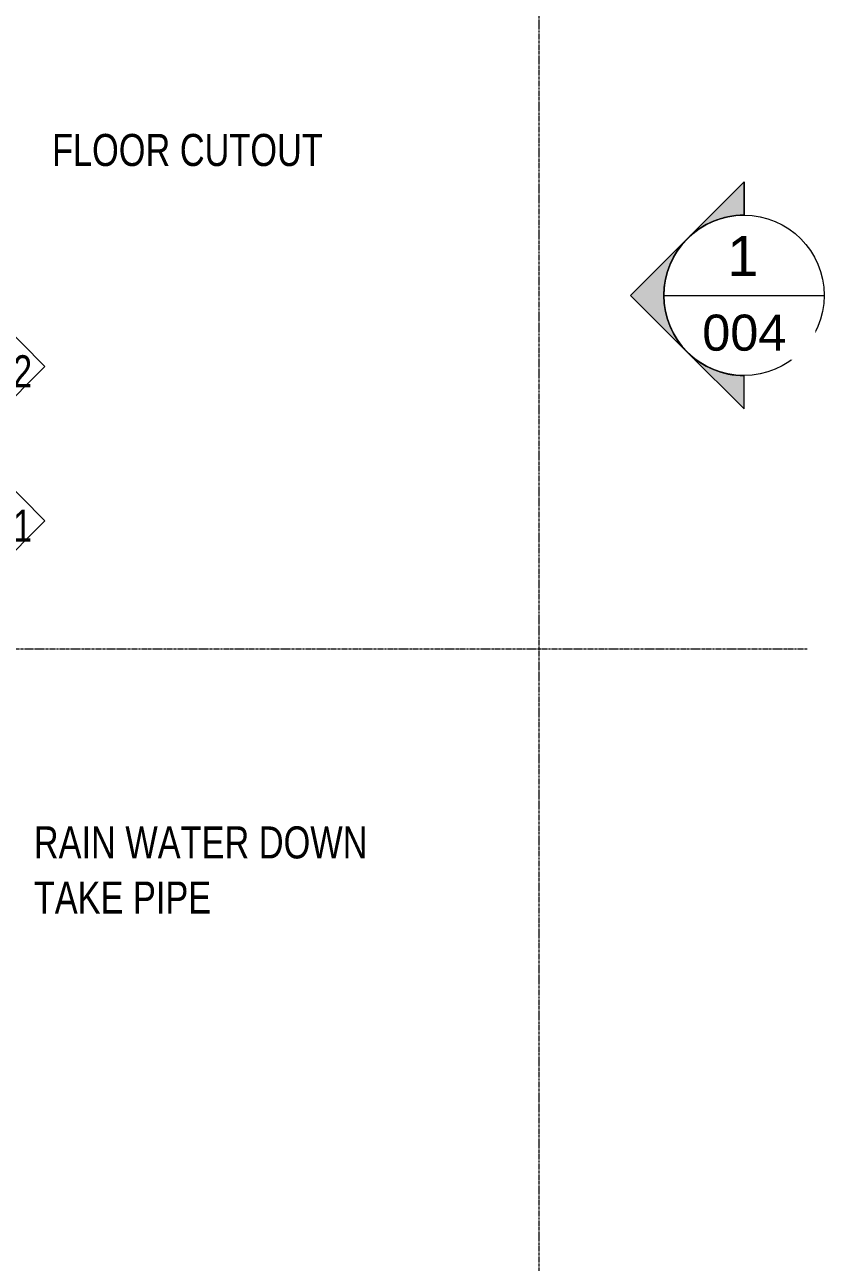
# Model space of a CAD drawing. Header units: millimetres. Extents: x -29259 to 87313, y -139821 to 46728.
# Drawn here: x 52523 to 57507, y 7178 to 14893 of the extents above; entities that cross this region are included whole.
import ezdxf

# ---------------------------------------------------------------- set-up
doc = ezdxf.new("R2010")
doc.units = ezdxf.units.MM
doc.linetypes.add('Grid Line', pattern=[22.225, 12.7, -3.175, 3.175, -3.175])
for name, color, linetype, lineweight in [('A-WALL-IDEN', 211, 'Continuous', 9), ('G-ANNO-SYMB', 111, 'Continuous', 9), ('G-ANNO-TEXT', 231, 'Continuous', 9), ('S-GRID', 8, 'Continuous', 9)]:
    doc.layers.add(name, color=color, linetype=linetype, lineweight=lineweight)
doc.styles.add('Arial', font='arial.ttf', dxfattribs={"height": 225})
doc.styles.add('Arial_1', font='arial.ttf', dxfattribs={"height": 250})
doc.styles.add('Century Gothic_3', font='GOTHIC.TTF', dxfattribs={"width": 0.8, "height": 200})

# ---------------------------------------------------------------- blocks, each defined once
blk = doc.blocks.new('Elevation - Filled Arrow-988425-FIRST FLOOR PLAN')
at = {"layer": 'G-ANNO-SYMB'}
blk.add_line((-5, 0), (5, 0), dxfattribs=at)
blk.add_circle((0, 0), 5, dxfattribs=at)
blk = doc.blocks.new('Elevation - Filled Arrow 3-988372-FIRST FLOOR PLAN')
at = {"layer": 'G-ANNO-SYMB'}
h = blk.add_hatch(color=256, dxfattribs=at)
edge = h.paths.add_edge_path()
edge.add_line((0, 7.071), (3.536, 3.536))
edge.add_arc((0, 0), 5, 45, 135)
edge.add_line((-3.536, 3.536), (0, 7.071))
h = blk.add_hatch(color=256, dxfattribs=at)
edge = h.paths.add_edge_path()
edge.add_line((-7.071, 0), (-3.536, 3.536))
edge.add_arc((0, 0), 5, 135, 180)
edge.add_line((-5, 0), (-7.071, 0))
h = blk.add_hatch(color=256, dxfattribs=at)
edge = h.paths.add_edge_path()
edge.add_line((7.071, 0), (5, 0))
edge.add_arc((0, 0), 5, 0, 45)
edge.add_line((3.536, 3.536), (7.071, 0))
for p, q in [((0, 7.071), (-3.536, 3.536)), ((0, 7.071), (-3.536, 3.536)), ((3.536, 3.536), (0, 7.071)), ((3.536, 3.536), (0, 7.071)), ((-3.536, 3.536), (-7.071, 0)), ((-3.536, 3.536), (-7.071, 0)), ((3.536, 3.536), (7.071, 0)), ((7.071, 0), (3.536, 3.536)), ((-7.071, 0), (-5, 0)), ((-7.071, 0), (-5, 0)), ((7.071, 0), (5, 0)), ((5, 0), (7.071, 0))]:
    blk.add_line(p, q, dxfattribs=at)
for start, end in [(0, 180), (45, 135), (135, 180), (0, 45), (0, 45)]:
    blk.add_arc((0, 0), 5, start, end, dxfattribs=at)
blk = doc.blocks.new('M_Wall Tag - 8mm-36225-FIRST FLOOR PLAN')
at = {"layer": 'A-WALL-IDEN'}
for p, q in [((-4, 0), (0, 4)), ((0, 4), (4, 0)), ((-4, 0), (0, -4)), ((4, 0), (0, -4))]:
    blk.add_line(p, q, dxfattribs=at)

msp = doc.modelspace()

# ---------------------------------------------------------------- linework, layer by layer
at = {"layer": 'S-GRID', "linetype": 'Grid Line'}
for p, q in [((55728.7, 24636.9), (55728.7, -4449.3)), ((57401, 10999.9), (28347.2, 10999.9))]:
    msp.add_line(p, q, dxfattribs=at)

# ---------------------------------------------------------------- block references
at = {"layer": 'A-WALL-IDEN', "xscale": 99.99999999999993, "yscale": 99.99999999999993, "zscale": 99.99999999999993}
for p in [(52249.4, 12762.6), (52249.4, 11799.8)]:
    msp.add_blockref('M_Wall Tag - 8mm-36225-FIRST FLOOR PLAN', p, dxfattribs=at)
at = {"layer": 'G-ANNO-SYMB', "xscale": 99.99999999999993, "yscale": 99.99999999999993, "zscale": 99.99999999999993}
msp.add_blockref('Elevation - Filled Arrow-988425-FIRST FLOOR PLAN', (57007.3, 13206), dxfattribs=at)

# ---------------------------------------------------------------- texts
at = {"layer": 'A-WALL-IDEN', "char_height": 200, "width": 776.033, "attachment_point": 1, "style": 'Century Gothic_3'}
for s, insert in [('WT-02', (51927.2, 12832.8)), ('WT-01', (51927.2, 11870))]:
    msp.add_mtext(s, dxfattribs=dict(at, insert=insert))
at = {"layer": 'G-ANNO-TEXT', "color": 7, "char_height": 200, "attachment_point": 1, "style": 'Century Gothic_3'}
for s, insert, width in [('FLOOR CUTOUT ', (52693.3, 14212.7), 2110.041), ('RAIN WATER DOWN ', (52579.7, 9895.7), 2648.776), ('TAKE PIPE', (52579.7, 9551.8), 1224.978)]:
    msp.add_mtext(s, dxfattribs=dict(at, insert=insert, width=width))

# ---------------------------------------------------------------- next in the draw order: texts
at = {"layer": 'G-ANNO-SYMB', "attachment_point": 1, "bg_fill": 3, "box_fill_scale": 1.25, "bg_fill_color": 256, "bg_fill_true_color": 13158600, "bg_fill_transparency": 0}
for s, insert, char_height, width, style in [('1', (56903.1, 13577), 250, 232.489, 'Arial_1'), ('004', (56746.8, 13086.4), 225, 649.367, 'Arial')]:
    msp.add_mtext(s, dxfattribs=dict(at, insert=insert, char_height=char_height, width=width, style=style))

# ---------------------------------------------------------------- next in the draw order: block references
at = {"layer": 'G-ANNO-SYMB', "xscale": 99.99999999999993, "yscale": 99.99999999999993, "zscale": 99.99999999999993, "rotation": 90}
msp.add_blockref('Elevation - Filled Arrow 3-988372-FIRST FLOOR PLAN', (57007.3, 13206), dxfattribs=at)

doc.saveas('drawing.dxf')
